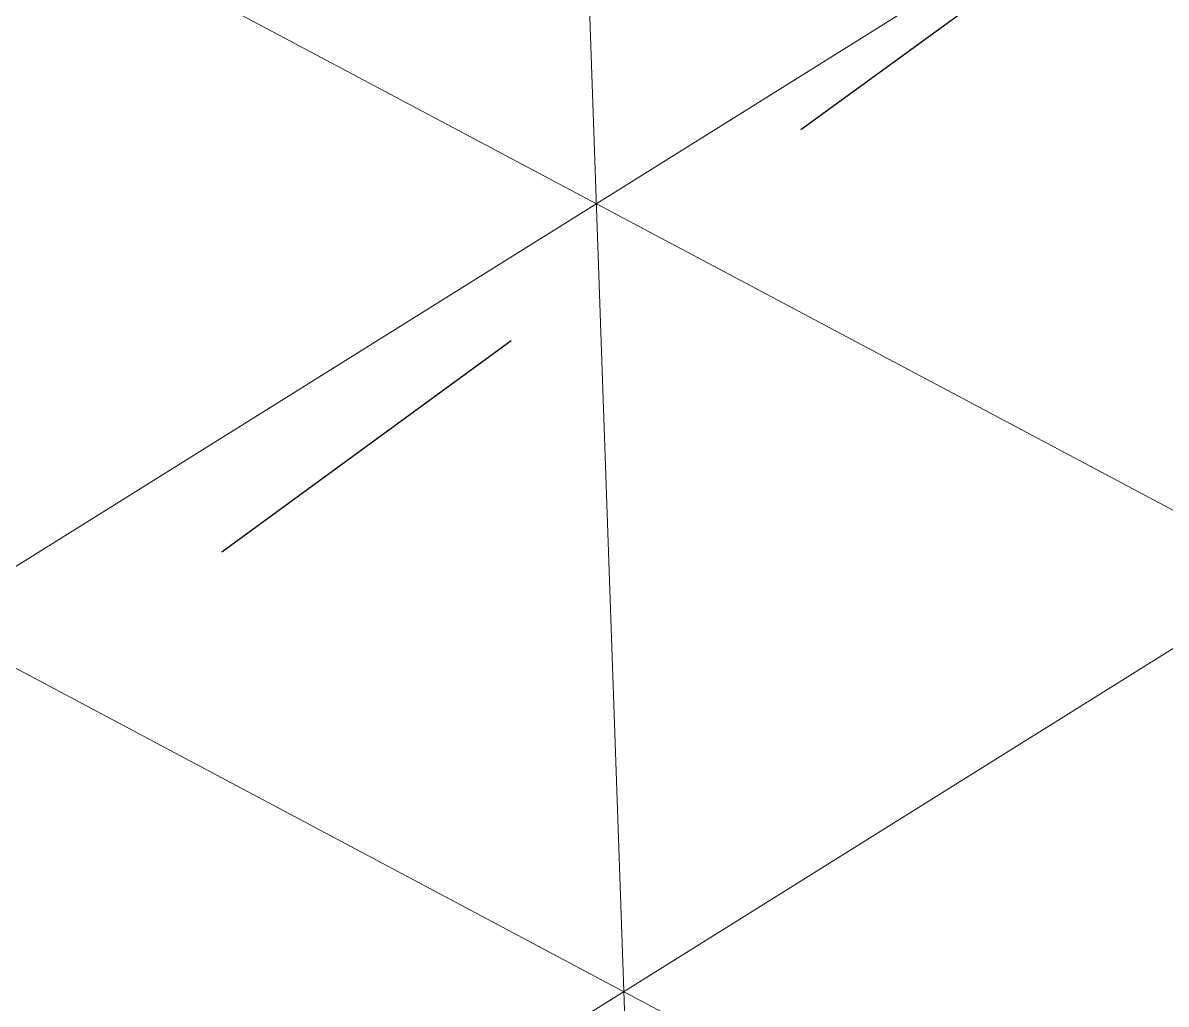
# Model space of a CAD drawing. Header units: metres. Extents: x 678805 to 1359287, y 2747329 to 5497370.
# Drawn here: x 679855.0916 to 679855.4903, y 2748711.5246 to 2748711.8668 of the extents above; entities that cross this region are included whole.
import ezdxf

# ---------------------------------------------------------------- set-up
doc = ezdxf.new("R2010")
doc.units = ezdxf.units.M
doc.linetypes.add('XREF_MON_BUILDINGS$0$Dash_2_', pattern=[0.25, 0.125, -0.125])
for name, color, linetype in [('00_XREF_MON_HSC_PAVEMENT', 7, 'Continuous'), ('00_XREF_TWQ_BUILDINGS', 7, 'Continuous'), ('XREF_MON_BUILDINGS$0$00-Modulos DEFINIDOS', 7, 'Continuous'), ('XREF_MON_BUILDINGS$0$02_L_Furniture', 7, 'Continuous')]:
    doc.layers.add(name, color=color, linetype=linetype)
doc.layers.add('XREF_MON_BUILDINGS$0$00_AUX', color=3, linetype='Continuous', plot=False)
doc.layers.add('XREF_MON_HSC_PAVEMENT$0$03-TR-Pavement_07_Precast irregular Concrete Blocks', color=7, linetype='Continuous', lineweight=5, true_color=0xb3b3b3)

# ---------------------------------------------------------------- blocks, each defined once
blk = doc.blocks.new('XREF_MON_BUILDINGS$0$Rest_4seats')
at = {"layer": 'XREF_MON_BUILDINGS$0$00_AUX', "linetype": 'XREF_MON_BUILDINGS$0$Dash_2_'}
blk.add_lwpolyline([(-1.468512145004503, 1.66509695255553), (-1.452635545769148, -1.684865425381929), (1.472331605116459, -1.671003021572119), (1.456455005881253, 1.678959356365397)], close=True, dxfattribs=at)
blk = doc.blocks.new('XREF_MON_BUILDINGS$0$Modulos_Restaurant Monasya')
at = {"layer": 'XREF_MON_BUILDINGS$0$02_L_Furniture', "rotation": 89.76590352608706}
blk.add_blockref('XREF_MON_BUILDINGS$0$Rest_4seats', (17.90949594025113, 1.060013341366473), dxfattribs=at)
blk = doc.blocks.new('XREF_MON_BUILDINGS')
at = {"layer": 'XREF_MON_BUILDINGS$0$00-Modulos DEFINIDOS', "rotation": 216.0573440932065}
blk.add_blockref('XREF_MON_BUILDINGS$0$Modulos_Restaurant Monasya', (679870.6460366151, 2748722.461789462), dxfattribs=at)
blk = doc.blocks.new('XREF_MON_HSC_PAVEMENT')
at = {"layer": 'XREF_MON_HSC_PAVEMENT$0$03-TR-Pavement_07_Precast irregular Concrete Blocks', "linetype": 'Continuous'}
h = blk.add_hatch(dxfattribs=at)
h.set_pattern_fill('NET3', color=256, scale=0.075, angle=92)
h.set_pattern_definition([(91.99999999999997, (679898.7697564481, 2748715.385348614), (-0.2379799406839221, -0.008310442652282986), []), (152, (679898.7697564481, 2748715.385348614), (-0.1117929158883903, -0.2102518955495319), []), (212, (679898.7697564481, 2748715.385348614), (0.1261870247955318, -0.201941452897249), [])])
h.paths.add_polyline_path([(679858.5016801929, 2748700.126433144), (679883.3906801362, 2748715.619636551), (679862.621122878, 2748743.643882493), (679859.153208235, 2748741.480948735), (679858.8356451598, 2748741.990027512), (679839.8293875301, 2748730.135477967)])

msp = doc.modelspace()

# ---------------------------------------------------------------- block references
at = {"layer": '00_XREF_MON_HSC_PAVEMENT'}
msp.add_blockref('XREF_MON_HSC_PAVEMENT', (0, 0), dxfattribs=at)

# ---------------------------------------------------------------- next in the draw order: block references
at = {"layer": '00_XREF_TWQ_BUILDINGS'}
msp.add_blockref('XREF_MON_BUILDINGS', (0, 0), dxfattribs=at)

# ---------------------------------------------------------------- next in the draw order: block references
msp.add_blockref('XREF_MON_BUILDINGS', (0, 0))

doc.saveas('drawing.dxf')
